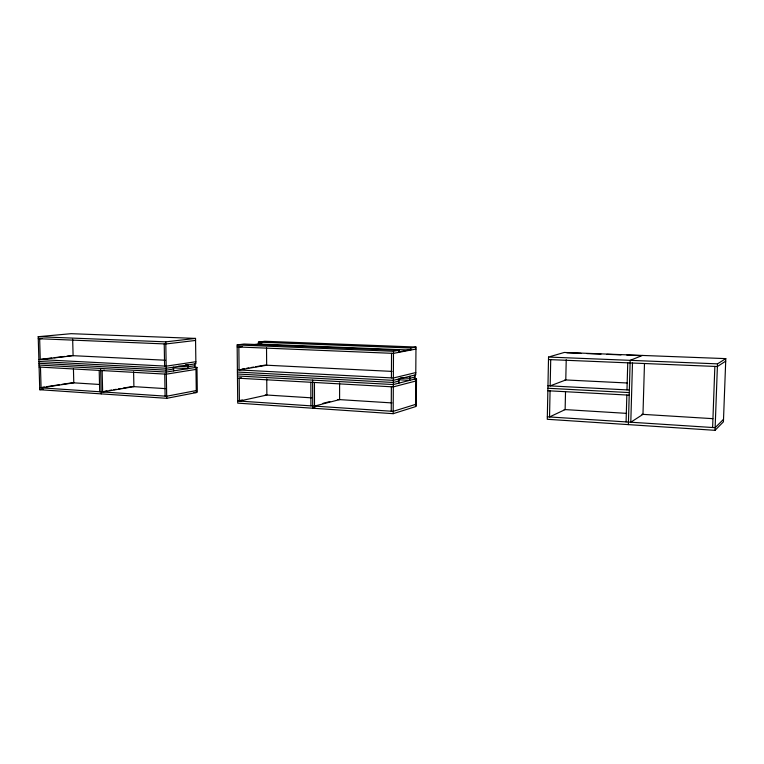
<?xml version="1.0" encoding="UTF-8"?>
<svg xmlns="http://www.w3.org/2000/svg" width="764" height="764" viewBox="0 0 764 764"><rect width="100%" height="100%" fill="white"/><g stroke="black" fill="none" stroke-linecap="round" stroke-linejoin="round"><path stroke-width="1.15" d="M391.244 411.223L391.369 386.775M391.416 377.903L391.54 353.302M399.085 350.218L244.012 344.029L237.146 344.946L237.728 403.134L393.173 413.677L393.498 351.268L399.085 350.218L399.075 352.309M398.894 383.127L398.923 378.963M409.791 376.28L409.762 380.348L397.882 379.718M415.979 347.037L410.774 348.021L410.755 350.065L258.433 344.029L258.413 342.119L264.841 341.269L415.979 347.037L415.769 374.799L393.345 380.348L237.413 372.049M414.967 379.011L414.995 374.99M414.155 378.724L416.504 378.839L416.304 406.161L415.54 406.41M548.542 357.055L547.282 419.283L715.037 430.323L723.422 421.823L725.8 358.622L564.252 352.462L548.542 357.055L717.491 363.855L725.8 358.622M550.07 390.872L549.536 416.953L565.131 409.59L565.522 391.817M550.71 359.653L550.175 385.887L565.78 379.956L566.229 359.701M626.088 421.909L626.843 395.026M626.986 389.888L627.75 362.833M628.371 424.622L630.185 360.341L642.448 355.441M632.487 363.024L630.797 422.215L642.973 414.365L644.472 363.865M712.621 427.515L714.856 366.424M715.037 430.323L717.491 363.855M723.518 419.312L715.133 427.678L547.33 416.81M725.704 361.162L717.386 366.529L548.495 359.558M393.173 413.677L415.53 406.629L415.74 378.82L393.317 384.55L237.451 375.974M415.549 404.404L393.183 411.347L237.7 400.966M415.721 381.045L393.307 386.89L237.47 378.151M314.988 407.623L312.705 408.215L312.629 380.109M322.991 403.325L329.857 401.568M415.74 379.039L416.504 378.839M398.903 381.045L393.336 382.449L237.432 374.016M414.986 377.005L409.771 378.314L400.269 377.817M415.788 372.565L393.355 378.008L237.394 369.871M240.001 400.46L242.293 399.964M196.291 392.381L197.313 392.18L196.969 367.427L194.61 367.303M38.926 361.496L166.218 368.267L195.89 363.75L195.536 338.414L71.157 333.677L38.2 336.704L39.757 389.716L166.724 398.321L196.3 392.581L195.947 367.388L166.285 372.058L39.031 365.058M415.96 349.062L393.479 353.379L237.165 346.923M196.272 390.566L166.686 396.229L39.699 387.749M398.302 352.003L409.571 349.855M241.462 377.827L239.161 378.247L239.39 401.081L266.865 395.026L266.751 378.906M241.997 369.079L244.299 368.687M246.6 368.296L248.902 367.895M251.203 367.503L253.505 367.112M255.806 366.71L265.022 365.135L392.047 371.399M104.649 391.263L106.96 390.862M109.281 390.471L111.601 390.079M113.912 389.688L116.233 389.296M118.554 388.905L120.874 388.504M123.185 388.112L132.458 386.546L165.549 388.628M195.976 369.404L166.313 374.169L39.088 367.035M195.947 367.589L196.969 367.427M39.757 389.716L43.261 389.172M173.6 369.022L166.246 370.158L38.983 363.272M194.896 365.727L187.973 366.796L178.451 366.309M42.039 387.386L44.379 387.033M46.719 386.679L59.582 384.712M61.922 384.359L72.446 382.754L99.511 384.464M195.861 361.725L166.18 366.157L38.869 359.519M104.467 370.234L102.147 370.569L102.643 391.951L133.901 386.632L133.595 371.801M252.168 344.879L260.572 343.743M242.312 346.522L238.855 346.99L239.084 369.957L266.655 365.221L266.531 347.849M253.829 344.946L261.89 343.848M41.218 359.242L51.78 357.982M54.129 357.705L64.692 356.444M67.041 356.167L71.74 355.613M195.565 340.448L165.807 343.972L38.257 338.691M38.2 336.704L165.769 341.852L195.536 338.414M42.001 338.528L39.652 338.748L40.253 359.586L73.096 355.68L72.666 339.178M566.84 352.806L580.974 353.34M586.857 353.57L600.981 354.104M606.874 354.334L620.998 354.868M626.891 355.098L641.015 355.642M258.413 342.119L410.774 348.021M237.146 344.946L393.498 351.268M72.914 355.671L165.129 360.216M564.835 379.909L627.445 383.003M185.566 364.839L187.954 364.963L188.001 368.64L172.54 367.818M547.96 385.772L629.345 390.012M547.912 388.265L629.278 392.581M547.864 390.748L629.202 395.15M564.185 409.533L626.595 413.362M641.903 414.298L712.869 418.662M265.232 394.921L311.664 397.853M337.86 399.505L392.008 402.924M193.932 392.429L196.3 392.581M40.473 367.112L41.084 387.835L73.793 382.84L73.43 368.773M100.619 368.449L101.22 393.88M99.196 370.406L99.692 391.751M165.769 341.852L166.724 398.321M164.222 343.905L164.604 366.071M164.737 374.073L165.119 396.124M173.571 367.15L173.629 370.903M194.868 363.903L194.915 367.551M314.443 382.468L314.501 406.095L339.598 399.61L339.598 382.965M310.833 382.267L310.9 405.856"/></g></svg>
